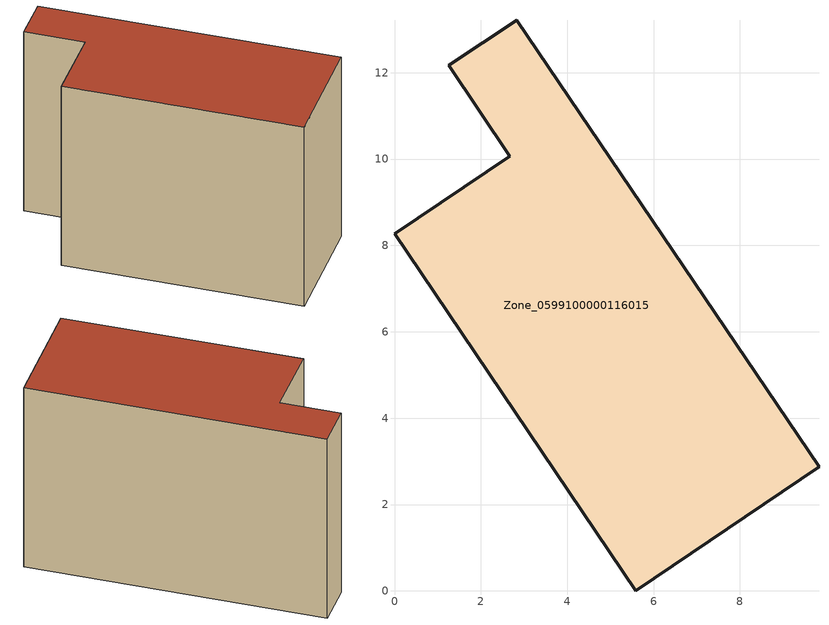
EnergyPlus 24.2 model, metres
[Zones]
Zone_0599100000116015
 floor ground (C_G): 9.83,2.88 5.59,0 0,8.27 2.67,10.07 1.26,12.17 2.83,13.22 z0.11
 wall outside (C_F): 5.59,0 9.83,2.88 2.83,13.22 1.26,12.17 2.67,10.07 0,8.27 5.59,0 z0.11:8.62
 roof outside (C_R): 0,8.27 5.59,0 9.83,2.88 2.83,13.22 1.26,12.17 2.67,10.07 z8.62
[BUILDING]
Pand.0599100000116015: North Axis=0; Terrain=City; Loads Convergence Tolerance Value=0.04; Temperature Convergence Tolerance Value=0.4; Solar Distribution=FullExterior; Maximum Number of Warmup Days=25; Minimum Number of Warmup Days=1
[Site:Location]
Rotterdam.The.Hague.AP_ZH_NLD Design_Conditions: Latitude=51.96; Longitude=4.45; Time Zone=1; Elevation=-4.5
[SITE:GROUNDTEMPERATURE:BUILDINGSURFACE]
18, 18, 18, 18, 18, 18, 18, 18, 18, 18, 18, 18
[MATERIAL] Thermal Absorptance=0.9; Solar Absorptance=0.7; Visible Absorptance=0.7
Name | Roughness | Thickness | Conductivity | Density | Specific Heat
G.TI.1975-1991 | MediumSmooth | 0.15 | 0.288461 | 540 | 1210
F.TI.1975-1991 | Rough | 0.3 | 0.230769 | 1920 | 840
R.TI.1975-1991 | MediumRough | 0.2 | 0.153846 | 1500 | 1000
[CONSTRUCTION]
C_G: G.TI.1975-1991
C_F: F.TI.1975-1991
C_R: R.TI.1975-1991
[ZONE]
Zone_0599100000116015: Type=1; Multiplier=1; Ceiling Height=Autocalculate; Volume=Autocalculate; Floor Area=autocalculate; Part of Total Floor Area=Yes
[ZONEINFILTRATION:DESIGNFLOWRATE]
Infil_Zone_0599100000116015: Zone or ZoneList or Space or SpaceList=Zone_0599100000116015; Schedule=AlwaysOn; Design Flow Rate Calculation Method=Flow/Area; Flow Rate per Floor Area=0.003; Constant Term Coefficient=1; Temperature Term Coefficient=0; Velocity Term Coefficient=0; Velocity Squared Term Coefficient=0
[HVACTEMPLATE:ZONE:IDEALLOADSAIRSYSTEM]
Zone_0599100000116015: Maximum Heating Supply Air Temperature=50; Minimum Cooling Supply Air Temperature=13; Maximum Heating Supply Air Humidity Ratio=0.0156; Minimum Cooling Supply Air Humidity Ratio=0.0077; Heating Limit=NoLimit; Cooling Limit=NoLimit; Dehumidification Control Type=ConstantSensibleHeatRatio; Cooling Sensible Heat Ratio=0.7; Dehumidification Setpoint=60; Humidification Control Type=None; Humidification Setpoint=30; Outdoor Air Method=None; Outdoor Air Flow Rate per Person=0.00944; Outdoor Air Flow Rate per Zone Floor Area=0; Outdoor Air Flow Rate per Zone=0; Demand Controlled Ventilation Type=None; Outdoor Air Economizer Type=NoEconomizer; Heat Recovery Type=None; Sensible Heat Recovery Effectiveness=0.7; Latent Heat Recovery Effectiveness=0.65
[ZONECONTROL:THERMOSTAT]
ThermostatControl_Zone_0599100000116015: Zone or ZoneList=Zone_0599100000116015; Control Type Schedule=DualSetpointControlType; Control 1=Thermostat_Zone_0599100000116015; Temperature Difference Between Cutout And Setpoint=0
[THERMOSTATSETPOINT:DUALSETPOINT]
Thermostat_Zone_0599100000116015: Heating Setpoint Temperature Schedule=HeatingSetpoint_Zone_0599100000116015; Cooling Setpoint Temperature Schedule=CoolingSetpoint_Zone_0599100000116015
[SCHEDULE:COMPACT]
HeatingSetpoint_Zone_0599100000116015: Through: 12/31, For: AllDays, Until: 24:00, 21
CoolingSetpoint_Zone_0599100000116015: Through: 12/31, For: AllDays, Until: 24:00, 24
DualSetpointControlType: Through: 12/31, For: AllDays, Until: 24:00, 4
AlwaysOn: Through: 12/31, For: AllDays, Until: 24:00, 1
